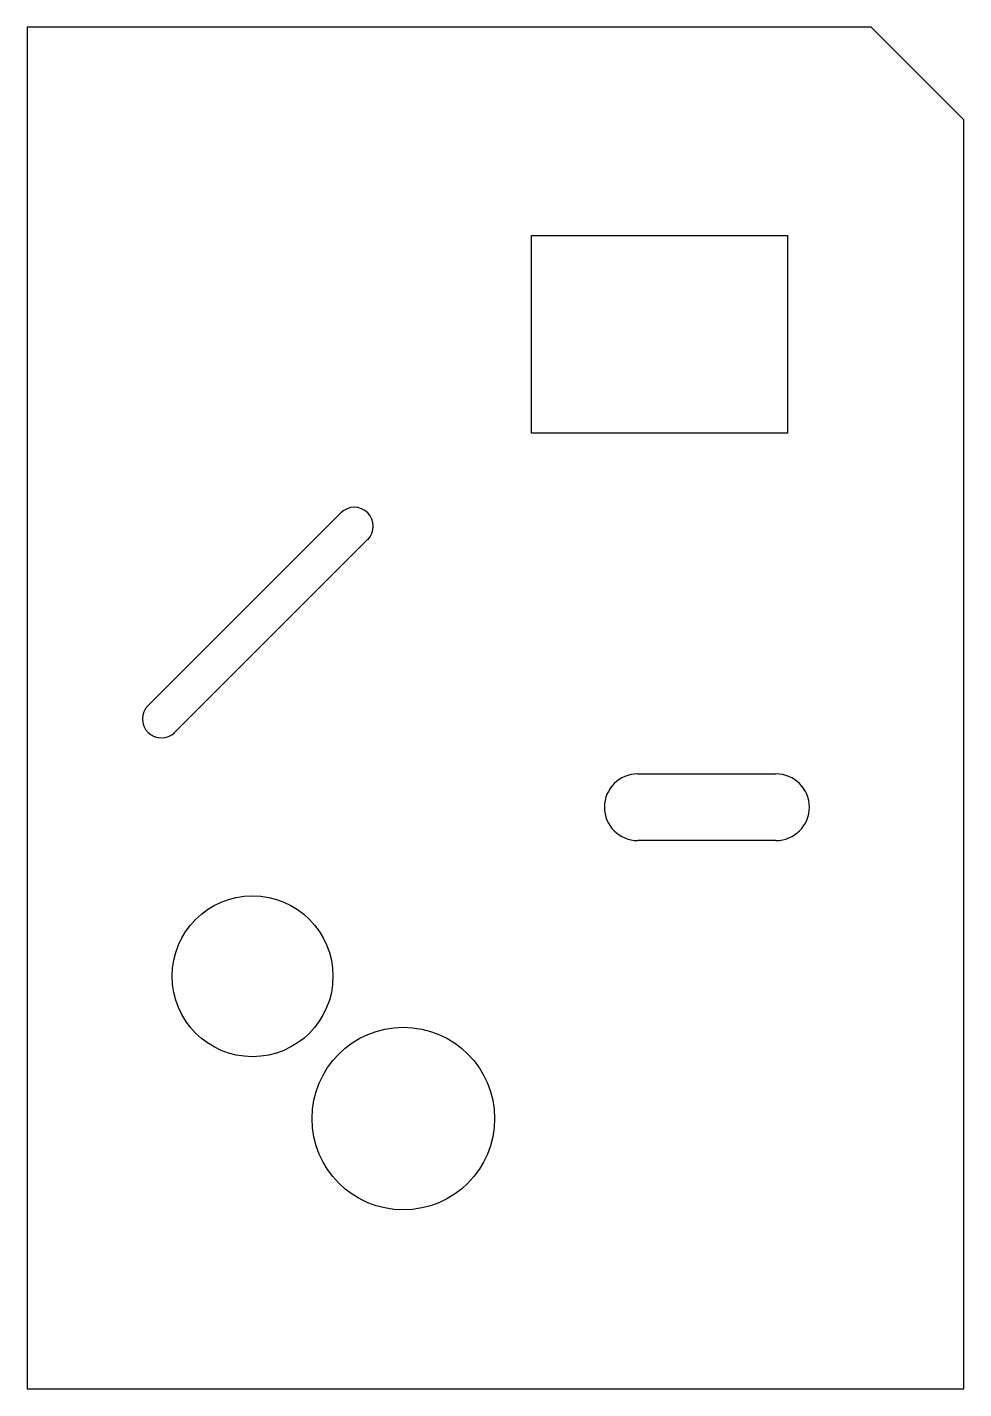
# Model space of a CAD drawing. Header units: millimetres. Extents: x 0 to 85, y 0 to 124.
import ezdxf

# ---------------------------------------------------------------- set-up
doc = ezdxf.new("R2010")
doc.units = ezdxf.units.MM
doc.layers.add('CUT', color=7, linetype='Continuous')

msp = doc.modelspace()

# ---------------------------------------------------------------- linework, layer by layer
at = {"layer": 'CUT'}
for p, q in [((0, 124.11), (0, 0)), ((76.9, 124.11), (0, 124.11)), ((85.34, 115.67), (76.9, 124.11)), ((85.34, 0), (85.34, 115.67)), ((45.96, 87.12), (45.96, 105.13)), ((45.96, 105.13), (69.28, 105.13)), ((69.28, 105.13), (69.28, 87.12)), ((69.28, 87.12), (45.96, 87.12)), ((11.01, 62.28), (28.57, 79.85)), ((31.02, 77.4), (13.46, 59.84)), ((55.63, 56.06), (68.23, 56.06)), ((68.23, 49.97), (55.63, 49.97)), ((0, 0), (85.34, 0))]:
    msp.add_line(p, q, dxfattribs=at)
for centre, radius in [((20.53, 37.6), 7.33), ((34.27, 24.63), 8.32)]:
    msp.add_circle(centre, radius, dxfattribs=at)
for centre, radius, start, end in [((29.8, 78.62), 1.73, -45, 135), ((12.23, 61.06), 1.73, 135, -45), ((55.63, 53.01), 3.04, 90, -90), ((68.23, 53.01), 3.04, -90, 90)]:
    msp.add_arc(centre, radius, start, end, dxfattribs=at)

doc.saveas('drawing.dxf')
